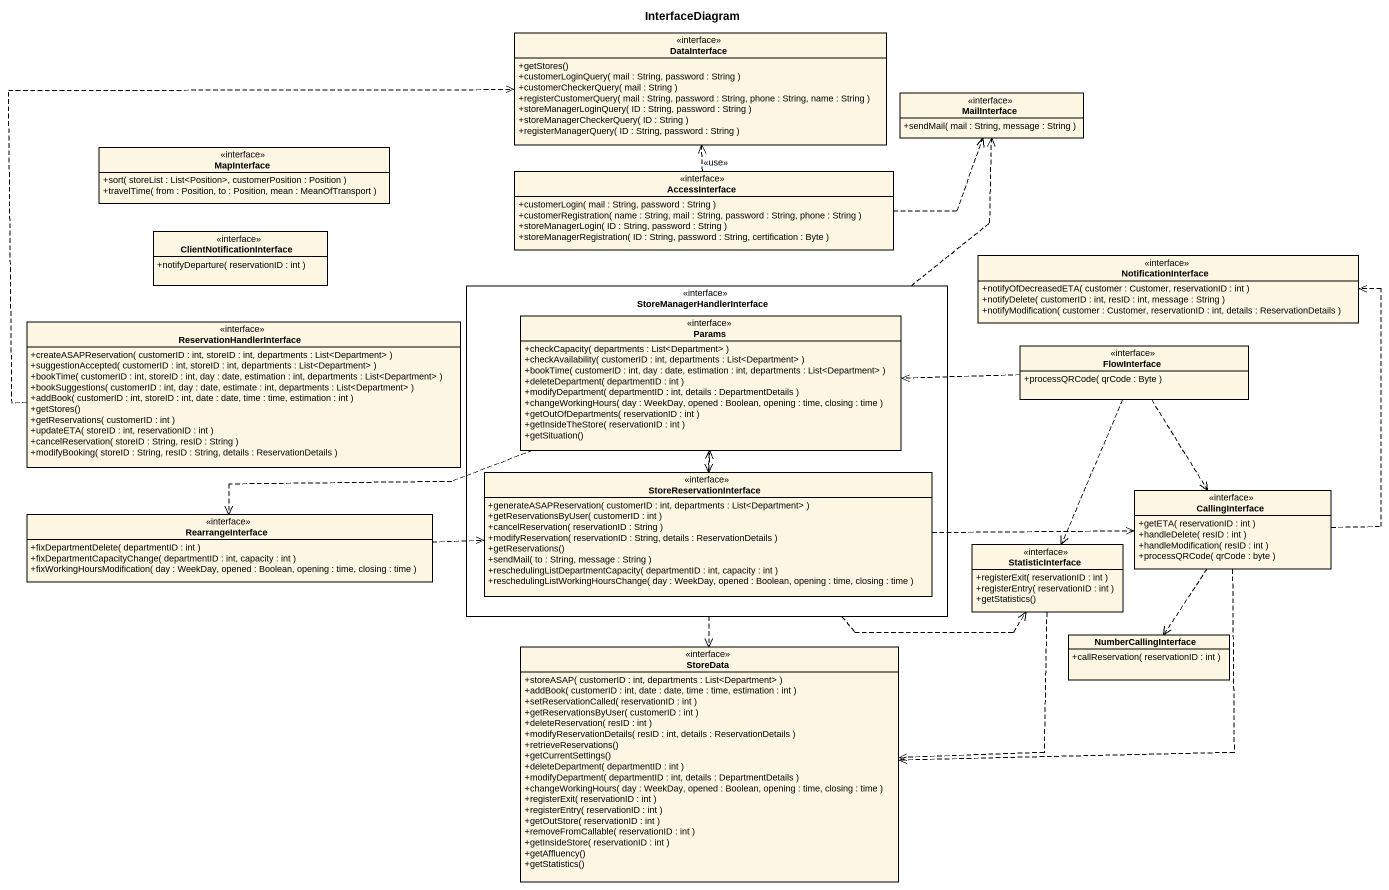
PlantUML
@startuml
title InterfaceDiagram
hide circle
hide empty members
skinparam classAttributeIconSize 0
interface DataInterface {
  +getStores()
  +customerLoginQuery( mail : String, password : String )
  +customerCheckerQuery( mail : String )
  +registerCustomerQuery( mail : String, password : String, phone : String, name : String )
  +storeManagerLoginQuery( ID : String, password : String )
  +storeManagerCheckerQuery( ID : String )
  +registerManagerQuery( ID : String, password : String )
}
interface MailInterface {
  +sendMail( mail : String, message : String )
}
interface MapInterface {
  +sort( storeList : List<Position>, customerPosition : Position )
  +travelTime( from : Position, to : Position, mean : MeanOfTransport )
}
interface AccessInterface {
  +customerLogin( mail : String, password : String )
  +customerRegistration( name : String, mail : String, password : String, phone : String )
  +storeManagerLogin( ID : String, password : String )
  +storeManagerRegistration( ID : String, password : String, certification : Byte )
}
interface ClientNotificationInterface {
  +notifyDeparture( reservationID : int )
}
interface NotificationInterface {
  +notifyOfDecreasedETA( customer : Customer, reservationID : int )
  +notifyDelete( customerID : int, resID : int, message : String )
  +notifyModification( customer : Customer, reservationID : int, details : ReservationDetails )
}
rectangle StoreManagerHandlerInterface <<interface>> {
  interface Params {
    +checkCapacity( departments : List<Department> )
    +checkAvailability( customerID : int, departments : List<Department> )
    +bookTime( customerID : int, day : date, estimation : int, departments : List<Department> )
    +deleteDepartment( departmentID : int )
    +modifyDepartment( departmentID : int, details : DepartmentDetails )
    +changeWorkingHours( day : WeekDay, opened : Boolean, opening : time, closing : time )
    +getOutOfDepartments( reservationID : int )
    +getInsideTheStore( reservationID : int )
    +getSituation()
  }
  interface StoreReservationInterface {
    +generateASAPReservation( customerID : int, departments : List<Department> )
    +getReservationsByUser( customerID : int )
    +cancelReservation( reservationID : String )
    +modifyReservation( reservationID : String, details : ReservationDetails )
    +getReservations()
    +sendMail( to : String, message : String )
    +reschedulingListDepartmentCapacity( departmentID : int, capacity : int )
    +reschedulingListWorkingHoursChange( day : WeekDay, opened : Boolean, opening : time, closing : time )
  }
}
interface ReservationHandlerInterface {
  +createASAPReservation( customerID : int, storeID : int, departments : List<Department> )
  +suggestionAccepted( customerID : int, storeID : int, departments : List<Department> )
  +bookTime( customerID : int, storeID : int, day : date, estimation : int, departments : List<Department> )
  +bookSuggestions( customerID : int, day : date, estimate : int, departments : List<Department> )
  +addBook( customerID : int, storeID : int, date : date, time : time, estimation : int )
  +getStores()
  +getReservations( customerID : int )
  +updateETA( storeID : int, reservationID : int )
  +cancelReservation( storeID : String, resID : String )
  +modifyBooking( storeID : String, resID : String, details : ReservationDetails )
}
interface FlowInterface {
  +processQRCode( qrCode : Byte )
}
interface CallingInterface {
  +getETA( reservationID : int )
  +handleDelete( resID : int )
  +handleModification( resID : int )
  +processQRCode( qrCode : byte )
}
interface RearrangeInterface {
  +fixDepartmentDelete( departmentID : int )
  +fixDepartmentCapacityChange( departmentID : int, capacity : int )
  +fixWorkingHoursModification( day : WeekDay, opened : Boolean, opening : time, closing : time )
}
interface StatisticInterface {
  +registerExit( reservationID : int )
  +registerEntry( reservationID : int )
  +getStatistics()
}
interface StoreData {
  +storeASAP( customerID : int, departments : List<Department> )
  +addBook( customerID : int, date : date, time : time, estimation : int )
  +setReservationCalled( reservationID : int )
  +getReservationsByUser( customerID : int )
  +deleteReservation( resID : int )
  +modifyReservationDetails( resID : int, details : ReservationDetails )
  +retrieveReservations()
  +getCurrentSettings()
  +deleteDepartment( departmentID : int )
  +modifyDepartment( departmentID : int, details : DepartmentDetails )
  +changeWorkingHours( day : WeekDay, opened : Boolean, opening : time, closing : time )
  +registerExit( reservationID : int )
  +registerEntry( reservationID : int )
  +getOutStore( reservationID : int )
  +removeFromCallable( reservationID : int )
  +getInsideStore( reservationID : int )
  +getAffluency()
  +getStatistics()
}
class NumberCallingInterface {
  +callReservation( reservationID : int )
}
AccessInterface .up.> DataInterface : <<use>>
AccessInterface .right.> MailInterface
StoreManagerHandlerInterface .up.> MailInterface
StoreManagerHandlerInterface .right.> StatisticInterface
StoreManagerHandlerInterface ..> StoreData
ReservationHandlerInterface .up.> DataInterface
Params ..> StoreReservationInterface
Params .left.> RearrangeInterface
FlowInterface .left.> Params
FlowInterface ..> CallingInterface
FlowInterface ..> StatisticInterface
StoreReservationInterface .up.> Params
StoreReservationInterface .right.> CallingInterface
CallingInterface .up.> NotificationInterface
CallingInterface .left.> StoreData
CallingInterface ..> NumberCallingInterface
RearrangeInterface .right.> StoreReservationInterface
StatisticInterface .left.> StoreData
@enduml
